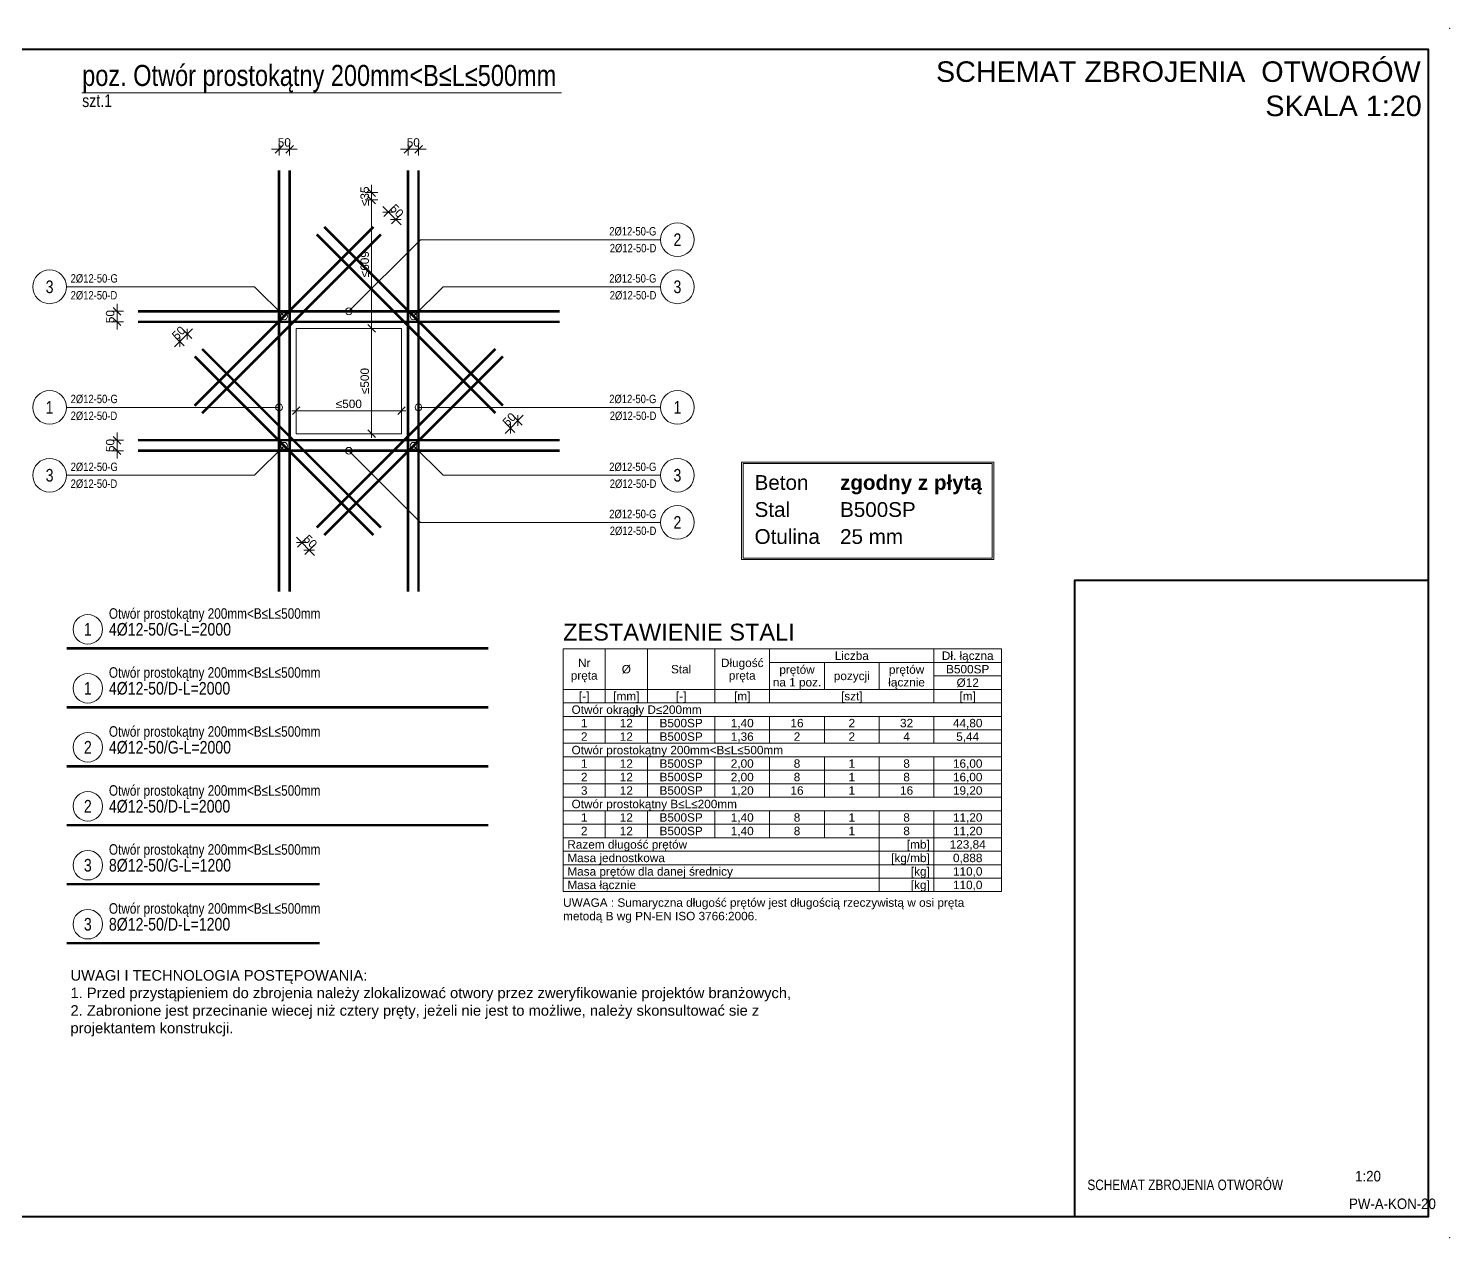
# Model space of a CAD drawing. Header units: millimetres. Extents: x 647 to 146539, y -131215 to 59.
# Drawn here: x 87994 to 94738, y -26162 to -20422 of the extents above; entities that cross this region are included whole.
import ezdxf
from ezdxf.enums import TextEntityAlignment as Align

# ---------------------------------------------------------------- set-up
doc = ezdxf.new("R2010")
doc.units = ezdxf.units.MM
doc.layers.get('Defpoints').update_dxf_attribs({"color": 2, "lineweight": 50})
for name, color, linetype, lineweight in [('e-cad_cienkie', 4, 'Continuous', 9), ('e-cad_opisy', 2, 'Continuous', 18), ('e-cad_prety_widok', 1, 'Continuous', 40), ('e-cad_wymiary', 4, 'Continuous', 9), ('G-Bloki', 221, 'Continuous', 5), ('G-Elementy konstrukcyjne', 1, 'Continuous', 40), ('G-Opisy', 2, 'Continuous', 18), ('G-Otwory', 6, 'Continuous', 15), ('G-Ramka', 5, 'Continuous', 40), ('G-Tabelka', 7, 'Continuous', 5), ('G-Wymiary', 4, 'Continuous', 9)]:
    doc.layers.add(name, color=color, linetype=linetype, lineweight=lineweight)
doc.layers.add('e-cad_rzutnie', color=61, linetype='Continuous', lineweight=5, plot=False)
doc.styles.add('1do50-GG', font='arial.ttf', dxfattribs={"height": 125})
doc.styles.add('Arial-GG', font='arial.ttf')
doc.styles.add('e-cad_1', font='arial.ttf')
doc.styles.get("Standard").update_dxf_attribs({"font": 'arial.ttf'})
doc.dimstyles.new('e-cad_1_20_[mm]', dxfattribs={"dimscale": 20, "dimtxt": 2, "dimasz": 1.8, "dimexe": 1.5, "dimexo": 0, "dimgap": 0.6, "dimtad": 1, "dimdec": 1, "dimrnd": 1, "dimtxsty": 'Arial-GG', "dimblk": 'OBLIQUE', "dimcen": 0, "dimdle": 1, "dimclrd": 4, "dimclre": 4, "dimclrt": 7, "dimadec": 1, "dimazin": 0, "dimtfac": 1, "dimtdec": 1, "dimtix": 1, "dimtmove": 0, "dimatfit": 2, "dimfxl": 1.5, "dimfxlon": 1, "dimlwd": -1, "dimlwe": -1, "dimarcsym": 0})
doc.dimstyles.new('e-cad_1_50_[mm]', dxfattribs={"dimscale": 50, "dimtxt": 2, "dimasz": 1.8, "dimexe": 1.5, "dimexo": 0, "dimgap": 0.6, "dimtad": 1, "dimdec": 1, "dimrnd": 1, "dimtxsty": 'Arial-GG', "dimblk": 'OBLIQUE', "dimcen": 0, "dimdle": 1, "dimclrd": 4, "dimclre": 4, "dimclrt": 7, "dimadec": 1, "dimazin": 0, "dimtfac": 1, "dimtdec": 1, "dimtix": 1, "dimtmove": 0, "dimatfit": 2, "dimfxl": 1.5, "dimfxlon": 1, "dimlwd": -1, "dimlwe": -1, "dimarcsym": 0})
doc.dimstyles.new('S-1 do 10-GG', dxfattribs={"dimscale": 10, "dimtxt": 2.2, "dimasz": 2, "dimexe": 1, "dimexo": 2, "dimgap": 0.6, "dimtad": 1, "dimdec": 0, "dimrnd": 1, "dimtxsty": 'Arial-GG', "dimcen": 0, "dimclrd": 256, "dimclre": 256, "dimclrt": 7, "dimadec": 0, "dimazin": 0, "dimtfac": 1, "dimtdec": 0, "dimtix": 1, "dimtmove": 0, "dimatfit": 2, "dimfxl": 1, "dimlwd": 5, "dimlwe": 5, "dimarcsym": 0})

# ---------------------------------------------------------------- blocks, each defined once
blk = doc.blocks.new('zw$42D9')
at = {"layer": 'G-Opisy'}
for points in [[(0, 463.1), (1196.1, 463.1), (1196.1, 0), (0, 0)], [(7.1, 456), (1189.1, 456), (1189.1, 7.1), (7.1, 7.1)]]:
    blk.add_lwpolyline(points, close=True, dxfattribs=at)
at = {"layer": 'G-Opisy', "color": 2, "char_height": 70, "attachment_point": 1}
for s, insert in [('{\\fArial|b1|i0|c1|p0;zgodny z płytą}', (467.1, 401.4)), ('{\\fArial|i0|b0;  Beton}', (7.1, 401.4)), ('{\\fArial|i0|b0;  Stal}', (7.1, 273)), ('{\\fArial|b0|i0|c0|p0;B500SP}', (467.1, 272.9)), ('{\\fArial|i0|b0;  Otulina}', (7.1, 144.7)), ('25 mm', (467.1, 144.7))]:
    blk.add_mtext(s, dxfattribs=dict(at, insert=insert))
blk = doc.blocks.new('e-cad_ZelbetPozycja')
at = {"layer": 'e-cad_opisy', "ltscale": 0.04, "style": 'e-cad_1', "width": 0.8}
for tag, p, height in [('OPIS_1', (0, 1), 5), ('OPIS_2', (0, -4), 3), ('OPIS_3', (0, -6.5), 1.5)]:
    blk.add_attdef(tag, p, '', height=height, dxfattribs=at)
at = {"layer": 'e-cad_opisy', "ltscale": 0.04, "style": 'e-cad_1', "width": 0.8, "flags": 1}
for tag, p in [('POZYCJA', (0, -15)), ('ILOSC', (0, -20)), ('DODATEK', (0, -25))]:
    blk.add_attdef(tag, p, '', height=3, dxfattribs=at)
blk = doc.blocks.new('_Oblique')
at = {"color": 0, "linetype": 'ByBlock', "lineweight": -2}
blk.add_line((-0.5, -0.5), (0.5, 0.5), dxfattribs=at)
blk = doc.blocks.new('*D681')
at = {"layer": 'Defpoints', "color": 0, "ltscale": 0.8, "transparency": 16777216}
for p in [(89183.1, -20996.3), (89183.1, -21096.3), (89233.1, -21096.3)]:
    blk.add_point(p, dxfattribs=at)
at = {"layer": 'e-cad_wymiary', "color": 4, "ltscale": 0.8, "transparency": 16777216}
for p, q in [((89183.1, -21026.3), (89183.1, -20966.3)), ((89233.1, -21026.3), (89233.1, -20966.3)), ((89183.1, -20996.3), (89147.1, -20996.3)), ((89233.1, -20996.3), (89183.1, -20996.3)), ((89233.1, -20996.3), (89269.1, -20996.3))]:
    blk.add_line(p, q, dxfattribs=at)
at = {"layer": 'e-cad_wymiary', "color": 4, "ltscale": 0.8, "transparency": 16777216, "xscale": 36, "yscale": 36, "zscale": 36}
blk.add_blockref('_Oblique', (89183.1, -20996.3), dxfattribs=at)
at = {"layer": 'e-cad_wymiary', "color": 4, "ltscale": 0.8, "transparency": 16777216, "xscale": 36, "yscale": 36, "zscale": 36, "rotation": 180}
blk.add_blockref('_Oblique', (89233.1, -20996.3), dxfattribs=at)
at = {"layer": 'e-cad_wymiary', "color": 7, "ltscale": 0.8, "transparency": 16777216, "insert": (89208.1, -20963.8), "char_height": 40, "attachment_point": 5, "style": 'Arial-GG'}
blk.add_mtext('50', dxfattribs=at)
blk = doc.blocks.new('e-cad_ZelbetOpisNiezliczalny_1L')
at = {"layer": 'e-cad_cienkie'}
blk.add_circle((-4, 0), 4, dxfattribs=at)
at = {"layer": 'e-cad_opisy', "ltscale": 0.04, "style": 'e-cad_1', "width": 0.8}
blk.add_attdef('NR', text='', height=3, dxfattribs=at).set_placement((-4, 0), align=Align.MIDDLE_CENTER)
for tag, p in [('OPIS', (1, 1)), ('UWAGI', (1, -3))]:
    blk.add_attdef(tag, p, '', height=2, dxfattribs=at)
blk = doc.blocks.new('*D682')
at = {"layer": 'Defpoints', "color": 0, "ltscale": 0.8, "transparency": 16777216}
for p in [(89845.1, -20996.3), (89795.1, -21096.3), (89845.1, -21096.3)]:
    blk.add_point(p, dxfattribs=at)
at = {"layer": 'e-cad_wymiary', "color": 4, "ltscale": 0.8, "transparency": 16777216}
for p, q in [((89795.1, -21026.3), (89795.1, -20966.3)), ((89845.1, -21026.3), (89845.1, -20966.3)), ((89795.1, -20996.3), (89759.1, -20996.3)), ((89795.1, -20996.3), (89845.1, -20996.3)), ((89845.1, -20996.3), (89881.1, -20996.3))]:
    blk.add_line(p, q, dxfattribs=at)
at = {"layer": 'e-cad_wymiary', "color": 4, "ltscale": 0.8, "transparency": 16777216, "xscale": 36, "yscale": 36, "zscale": 36}
blk.add_blockref('_Oblique', (89795.1, -20996.3), dxfattribs=at)
at = {"layer": 'e-cad_wymiary', "color": 4, "ltscale": 0.8, "transparency": 16777216, "xscale": 36, "yscale": 36, "zscale": 36, "rotation": 180}
blk.add_blockref('_Oblique', (89845.1, -20996.3), dxfattribs=at)
at = {"layer": 'e-cad_wymiary', "color": 7, "ltscale": 0.8, "transparency": 16777216, "insert": (89820.1, -20963.8), "char_height": 40, "attachment_point": 5, "style": 'Arial-GG'}
blk.add_mtext('50', dxfattribs=at)
blk = doc.blocks.new('e-cad_ZelbetOpisNiezliczalny_1P')
at = {"layer": 'e-cad_cienkie'}
blk.add_circle((4, 0), 4, dxfattribs=at)
at = {"layer": 'e-cad_opisy', "ltscale": 0.04, "style": 'e-cad_1', "width": 0.8}
for tag, p in [('OPIS', (-1, 1)), ('UWAGI', (-1, -3))]:
    blk.add_attdef(tag, text='', height=2, dxfattribs=at).set_placement(p, align=Align.RIGHT)
blk.add_attdef('NR', text='', height=3, dxfattribs=at).set_placement((4, 0), align=Align.MIDDLE_CENTER)
blk = doc.blocks.new('*D683')
at = {"layer": 'Defpoints', "color": 0, "ltscale": 0.8, "transparency": 16777216}
for p in [(88514.1, -22377.3), (88414.1, -22427.3), (88514.1, -22427.3)]:
    blk.add_point(p, dxfattribs=at)
at = {"layer": 'e-cad_wymiary', "color": 4, "ltscale": 0.8, "transparency": 16777216}
for p, q in [((88444.1, -22377.3), (88384.1, -22377.3)), ((88414.1, -22377.3), (88414.1, -22341.3)), ((88414.1, -22377.3), (88414.1, -22427.3)), ((88444.1, -22427.3), (88384.1, -22427.3)), ((88414.1, -22427.3), (88414.1, -22463.3))]:
    blk.add_line(p, q, dxfattribs=at)
at = {"layer": 'e-cad_wymiary', "color": 4, "ltscale": 0.8, "transparency": 16777216, "xscale": 36, "yscale": 36, "zscale": 36}
for p, rotation in [((88414.1, -22377.3), 270), ((88414.1, -22427.3), 90)]:
    blk.add_blockref('_Oblique', p, dxfattribs=dict(at, rotation=rotation))
at = {"layer": 'e-cad_wymiary', "color": 7, "ltscale": 0.8, "transparency": 16777216, "insert": (88381.6, -22402.3), "char_height": 40, "attachment_point": 5, "rotation": 90, "style": 'Arial-GG'}
blk.add_mtext('50', dxfattribs=at)
blk = doc.blocks.new('*D684')
at = {"layer": 'Defpoints', "color": 0, "ltscale": 0.8, "transparency": 16777216}
for p in [(88414.1, -21765.3), (88514.1, -21765.3), (88514.1, -21815.3)]:
    blk.add_point(p, dxfattribs=at)
at = {"layer": 'e-cad_wymiary', "color": 4, "ltscale": 0.8, "transparency": 16777216}
for p, q in [((88444.1, -21765.3), (88384.1, -21765.3)), ((88414.1, -21765.3), (88414.1, -21729.3)), ((88414.1, -21815.3), (88414.1, -21765.3)), ((88444.1, -21815.3), (88384.1, -21815.3)), ((88414.1, -21815.3), (88414.1, -21851.3))]:
    blk.add_line(p, q, dxfattribs=at)
at = {"layer": 'e-cad_wymiary', "color": 4, "ltscale": 0.8, "transparency": 16777216, "xscale": 36, "yscale": 36, "zscale": 36}
for p, rotation in [((88414.1, -21765.3), 270), ((88414.1, -21815.3), 90)]:
    blk.add_blockref('_Oblique', p, dxfattribs=dict(at, rotation=rotation))
at = {"layer": 'e-cad_wymiary', "color": 7, "ltscale": 0.8, "transparency": 16777216, "insert": (88381.6, -21790.3), "char_height": 40, "attachment_point": 5, "rotation": 90, "style": 'Arial-GG'}
blk.add_mtext('50', dxfattribs=at)
blk = doc.blocks.new('*D685')
at = {"layer": 'Defpoints', "color": 0, "ltscale": 0.8, "transparency": 16777216}
for p in [(88711.8, -21908.6), (88782.5, -21979.3), (88817.9, -21943.9)]:
    blk.add_point(p, dxfattribs=at)
at = {"layer": 'e-cad_wymiary', "color": 4, "ltscale": 0.8, "transparency": 16777216}
for p, q in [((88768.4, -21894.4), (88726, -21852)), ((88747.2, -21873.2), (88772.6, -21847.7)), ((88711.8, -21908.6), (88686.4, -21934)), ((88733, -21929.8), (88690.6, -21887.3)), ((88747.2, -21873.2), (88711.8, -21908.6))]:
    blk.add_line(p, q, dxfattribs=at)
at = {"layer": 'e-cad_wymiary', "color": 4, "ltscale": 0.8, "transparency": 16777216, "xscale": 36, "yscale": 36, "zscale": 36}
for p, rotation in [((88747.2, -21873.2), 224.9999999998113), ((88711.8, -21908.6), 44.99999999981133)]:
    blk.add_blockref('_Oblique', p, dxfattribs=dict(at, rotation=rotation))
at = {"layer": 'e-cad_wymiary', "color": 7, "ltscale": 0.8, "transparency": 16777216, "insert": (88706.6, -21867.9), "char_height": 40, "attachment_point": 5, "rotation": 45, "style": 'Arial-GG'}
blk.add_mtext('50', dxfattribs=at)
blk = doc.blocks.new('*D686')
at = {"layer": 'Defpoints', "color": 0, "ltscale": 0.8, "transparency": 16777216}
for p in [(89361.7, -22792.4), (89397.1, -22827.8), (89326.4, -22898.5)]:
    blk.add_point(p, dxfattribs=at)
at = {"layer": 'e-cad_wymiary', "color": 4, "ltscale": 0.8, "transparency": 16777216}
for p, q in [((89291, -22863.1), (89265.6, -22837.7)), ((89312.2, -22841.9), (89269.8, -22884.4)), ((89291, -22863.1), (89326.4, -22898.5)), ((89347.6, -22877.3), (89305.1, -22919.7)), ((89326.4, -22898.5), (89351.8, -22924))]:
    blk.add_line(p, q, dxfattribs=at)
at = {"layer": 'e-cad_wymiary', "color": 4, "ltscale": 0.8, "transparency": 16777216, "xscale": 36, "yscale": 36, "zscale": 36}
for p, rotation in [((89291, -22863.1), 315), ((89326.4, -22898.5), 135)]:
    blk.add_blockref('_Oblique', p, dxfattribs=dict(at, rotation=rotation))
at = {"layer": 'e-cad_wymiary', "color": 7, "ltscale": 0.8, "transparency": 16777216, "insert": (89331.6, -22857.9), "char_height": 40, "attachment_point": 5, "rotation": 315, "style": 'Arial-GG'}
blk.add_mtext('50', dxfattribs=at)
blk = doc.blocks.new('*D687')
at = {"layer": 'Defpoints', "color": 0, "ltscale": 0.8, "transparency": 16777216}
for p in [(90210.2, -22248.6), (90245.6, -22213.2), (90316.3, -22284)]:
    blk.add_point(p, dxfattribs=at)
at = {"layer": 'e-cad_wymiary', "color": 4, "ltscale": 0.8, "transparency": 16777216}
for p, q in [((90281, -22319.3), (90255.5, -22344.8)), ((90259.7, -22298.1), (90302.2, -22340.5)), ((90281, -22319.3), (90316.3, -22284)), ((90295.1, -22262.7), (90337.5, -22305.2)), ((90316.3, -22284), (90341.8, -22258.5))]:
    blk.add_line(p, q, dxfattribs=at)
at = {"layer": 'e-cad_wymiary', "color": 4, "ltscale": 0.8, "transparency": 16777216, "xscale": 36, "yscale": 36, "zscale": 36}
for p, rotation in [((90281, -22319.3), 44.99999999981134), ((90316.3, -22284), 224.9999999998113)]:
    blk.add_blockref('_Oblique', p, dxfattribs=dict(at, rotation=rotation))
at = {"layer": 'e-cad_wymiary', "color": 7, "ltscale": 0.8, "transparency": 16777216, "insert": (90275.7, -22278.7), "char_height": 40, "attachment_point": 5, "rotation": 45, "style": 'Arial-GG'}
blk.add_mtext('50', dxfattribs=at)
blk = doc.blocks.new('*D688')
at = {"layer": 'Defpoints', "color": 0, "ltscale": 0.8, "transparency": 16777216}
for p in [(89701.8, -21294), (89631, -21364.7), (89666.4, -21400.1)]:
    blk.add_point(p, dxfattribs=at)
at = {"layer": 'e-cad_wymiary', "color": 4, "ltscale": 0.8, "transparency": 16777216}
for p, q in [((89701.8, -21294), (89676.3, -21268.5)), ((89680.5, -21315.2), (89723, -21272.8)), ((89737.1, -21329.4), (89701.8, -21294)), ((89715.9, -21350.6), (89758.3, -21308.1)), ((89737.1, -21329.4), (89762.6, -21354.8))]:
    blk.add_line(p, q, dxfattribs=at)
at = {"layer": 'e-cad_wymiary', "color": 4, "ltscale": 0.8, "transparency": 16777216, "xscale": 36, "yscale": 36, "zscale": 36}
for p, rotation in [((89701.8, -21294), 315), ((89737.1, -21329.4), 135)]:
    blk.add_blockref('_Oblique', p, dxfattribs=dict(at, rotation=rotation))
at = {"layer": 'e-cad_wymiary', "color": 7, "ltscale": 0.8, "transparency": 16777216, "insert": (89742.4, -21288.8), "char_height": 40, "attachment_point": 5, "rotation": 315, "style": 'Arial-GG'}
blk.add_mtext('50', dxfattribs=at)
blk = doc.blocks.new('e-cad_ZelbetOpis_7')
blk.add_circle((5, 4.5), 3.5)
at = {"layer": 'e-cad_opisy', "style": 'e-cad_1', "width": 0.8}
blk.add_attdef('NR', text='', height=3, dxfattribs=at).set_placement((5, 3), align=Align.CENTER)
for tag, p in [('OPIS_1', (10, 3)), ('UWAGI', (10, -6))]:
    blk.add_attdef(tag, p, '', height=3, dxfattribs=at)
at = {"layer": 'e-cad_opisy', "style": 'e-cad_1', "width": 0.8, "flags": 1}
for tag, p in [('SREDNICA', (0, -15)), ('DLUGOSC', (0, -20)), ('SZT', (0, -25)), ('GATUNEK_STALI', (0, -30)), ('KLASA_STALI', (0, -35)), ('OPIS_2', (0, -40)), ('KOD', (0, -50)), ('HAK_1', (0, -55)), ('HAK_2', (0, -60)), ('A', (0, -65)), ('B', (0, -70)), ('C', (0, -75)), ('D', (0, -80)), ('E', (0, -85)), ('F', (0, -90)), ('R', (0, -95)), ('HAK_1_DLUGOSC', (0, -100)), ('HAK_2_DLUGOSC', (0, -105)), ('KIERUNEK', (0, -110))]:
    blk.add_attdef(tag, p, '', height=3, dxfattribs=at)
at = {"layer": 'e-cad_rzutnie', "style": 'e-cad_1', "width": 0.8}
blk.add_attdef('POZYCJA', (10, 7), '', height=2.5, dxfattribs=at)
blk = doc.blocks.new('*D689')
at = {"layer": 'Defpoints', "color": 0, "ltscale": 0.8, "transparency": 16777216}
for p in [(89264.1, -21961.5), (89764.1, -21961.5), (89764.1, -22237.3)]:
    blk.add_point(p, dxfattribs=at)
at = {"layer": 'G-Wymiary', "color": 4, "ltscale": 0.8, "transparency": 16777216}
for p, q in [((89244.1, -22237.3), (89784.1, -22237.3)), ((89264.1, -22207.3), (89264.1, -22267.3)), ((89764.1, -22207.3), (89764.1, -22267.3))]:
    blk.add_line(p, q, dxfattribs=at)
at = {"layer": 'G-Wymiary', "color": 4, "ltscale": 0.8, "transparency": 16777216, "xscale": 36, "yscale": 36, "zscale": 36, "rotation": 180}
blk.add_blockref('_Oblique', (89264.1, -22237.3), dxfattribs=at)
at = {"layer": 'G-Wymiary', "color": 4, "ltscale": 0.8, "transparency": 16777216, "xscale": 36, "yscale": 36, "zscale": 36}
blk.add_blockref('_Oblique', (89764.1, -22237.3), dxfattribs=at)
at = {"layer": 'G-Wymiary', "color": 7, "ltscale": 0.8, "transparency": 16777216, "insert": (89514.1, -22204.9), "char_height": 40, "attachment_point": 5, "style": 'Arial-GG'}
blk.add_mtext('≤500', dxfattribs=at)
blk = doc.blocks.new('*D690')
at = {"layer": 'Defpoints', "color": 0, "ltscale": 0.8, "transparency": 16777216}
for p in [(89546.6, -21846.3), (89622.2, -21846.3), (89546.6, -22346.3)]:
    blk.add_point(p, dxfattribs=at)
at = {"layer": 'G-Wymiary', "color": 4, "ltscale": 0.8, "transparency": 16777216}
for p, q in [((89592.2, -21846.3), (89652.2, -21846.3)), ((89622.2, -22366.3), (89622.2, -21826.3)), ((89592.2, -22346.3), (89652.2, -22346.3))]:
    blk.add_line(p, q, dxfattribs=at)
at = {"layer": 'G-Wymiary', "color": 4, "ltscale": 0.8, "transparency": 16777216, "xscale": 36, "yscale": 36, "zscale": 36}
for p, rotation in [((89622.2, -21846.3), 90), ((89622.2, -22346.3), 270)]:
    blk.add_blockref('_Oblique', p, dxfattribs=dict(at, rotation=rotation))
at = {"layer": 'G-Wymiary', "color": 7, "ltscale": 0.8, "transparency": 16777216, "insert": (89589.8, -22096.3), "char_height": 40, "attachment_point": 5, "rotation": 90, "style": 'Arial-GG'}
blk.add_mtext('≤500', dxfattribs=at)
blk = doc.blocks.new('*D692')
at = {"layer": 'Defpoints', "color": 0, "ltscale": 0.8, "transparency": 16777216}
for p in [(85935, -21236.8), (89622.2, -21236.8), (89546.6, -21846.3)]:
    blk.add_point(p, dxfattribs=at)
at = {"layer": 'G-Wymiary', "color": 4, "ltscale": 0.8, "transparency": 16777216}
for p, q in [((89592.2, -21236.8), (89652.2, -21236.8)), ((89622.2, -21866.3), (89622.2, -21216.8)), ((89592.2, -21846.3), (89652.2, -21846.3))]:
    blk.add_line(p, q, dxfattribs=at)
at = {"layer": 'G-Wymiary', "color": 4, "ltscale": 0.8, "transparency": 16777216, "xscale": 36, "yscale": 36, "zscale": 36}
for p, rotation in [((89622.2, -21236.8), 90), ((89622.2, -21846.3), 270)]:
    blk.add_blockref('_Oblique', p, dxfattribs=dict(at, rotation=rotation))
at = {"layer": 'G-Wymiary', "color": 7, "ltscale": 0.8, "transparency": 16777216, "insert": (89589.8, -21541.5), "char_height": 40, "attachment_point": 5, "rotation": 90, "style": 'Arial-GG'}
blk.add_mtext('≤609', dxfattribs=at)
blk = doc.blocks.new('*D693')
at = {"layer": 'Defpoints', "color": 0, "ltscale": 0.8, "transparency": 16777216}
for p in [(85935, -21236.8), (85970.3, -21201.5), (89622.2, -21201.5)]:
    blk.add_point(p, dxfattribs=at)
at = {"layer": 'G-Wymiary', "color": 4, "ltscale": 0.8, "transparency": 16777216}
for p, q in [((89622.2, -21201.5), (89622.2, -21165.5)), ((89592.2, -21201.5), (89652.2, -21201.5)), ((89592.2, -21236.8), (89652.2, -21236.8)), ((89622.2, -21236.8), (89622.2, -21201.5)), ((89622.2, -21236.8), (89622.2, -21272.8))]:
    blk.add_line(p, q, dxfattribs=at)
at = {"layer": 'G-Wymiary', "color": 4, "ltscale": 0.8, "transparency": 16777216, "xscale": 36, "yscale": 36, "zscale": 36}
for p, rotation in [((89622.2, -21201.5), 270), ((89622.2, -21236.8), 90)]:
    blk.add_blockref('_Oblique', p, dxfattribs=dict(at, rotation=rotation))
at = {"layer": 'G-Wymiary', "color": 7, "ltscale": 0.8, "transparency": 16777216, "insert": (89589.8, -21219.1), "char_height": 40, "attachment_point": 5, "rotation": 90, "style": 'Arial-GG'}
blk.add_mtext('≤35', dxfattribs=at)
blk = doc.blocks.new('*D660')
at = {"layer": 'Defpoints', "color": 0, "ltscale": 2, "transparency": 16777216}
for p in [(-10, 167.36), (628.19, 0), (628.19, -52)]:
    blk.add_point(p, dxfattribs=at)
at = {"layer": 'Defpoints', "color": 7, "ltscale": 2, "transparency": 16777216, "insert": (158.4, -26.14), "char_height": 33, "attachment_point": 5, "style": 'Arial-GG'}
blk.add_mtext('297 x 638', dxfattribs=at)
blk = doc.blocks.new('*U659')
at = {"ltscale": 0.8}
blk.add_point((405, 5), dxfattribs=at)
at = {"ltscale": 2}
blk.add_point((405, 5), dxfattribs=at)
at = {"layer": 'G-Ramka', "color": 5}
blk.add_lwpolyline([(25, 282), (25, 5), (623.19, 5), (623.19, 282)], close=True, dxfattribs=at)
at = {"layer": 'G-Tabelka'}
for p in [(628.19, 287), (628.19, 0)]:
    blk.add_point(p, dxfattribs=at)
at = {"layer": 'Defpoints', "ltscale": 2}
dim = blk.add_linear_dim(base=(628.19, -52), p1=(-10, 167.36), p2=(628.19, 0), dimstyle='S-1 do 10-GG', override={"dimscale": 15, "dimpost": '297 x <>', "dimse1": 1, "dimse2": 1, "dimsd1": 1, "dimsd2": 1}, dxfattribs=at)
dim.commit()
dim.dimension.update_dxf_attribs({"geometry": '*D660', "text_midpoint": (158.4, -52), "dimtype": 128})

msp = doc.modelspace()

# ---------------------------------------------------------------- linework, layer by layer
at = {"layer": 'e-cad_cienkie', "ltscale": 0.8}
for points in [[(89514.06, -21765.25), (89854.06, -21425.25)], [(89854.06, -21425.25), (90682.9, -21425.25), (90993.61, -21425.25)], [(89066.79, -21648.98), (88417.69, -21648.98), (88174.06, -21648.98)], [(89206.79, -21788.98), (89066.79, -21648.98)], [(89821.34, -21788.98), (89961.34, -21648.98)], [(89961.34, -21648.98), (90682.9, -21648.98), (90993.61, -21648.98)], [(89183.06, -22221.25), (88417.69, -22221.25), (88174.06, -22221.25)], [(89183.06, -22221.25), (89183.06, -22221.25)], [(89845.06, -22221.25), (89845.06, -22221.25)], [(89845.06, -22221.25), (90682.9, -22221.25), (90993.61, -22221.25)], [(89206.79, -22403.53), (89066.79, -22543.53)], [(89514.06, -22427.25), (89854.06, -22767.25)], [(89821.34, -22403.53), (89961.34, -22543.53)], [(89066.79, -22543.53), (88417.69, -22543.53), (88174.06, -22543.53)], [(89961.34, -22543.53), (90682.9, -22543.53), (90993.61, -22543.53)], [(89854.06, -22767.25), (90682.9, -22767.25), (90993.61, -22767.25)]]:
    msp.add_lwpolyline(points, dxfattribs=at)
for points in [[(90531.23, -23560.09), (90731.23, -23560.09), (90731.23, -23368.09), (90531.23, -23368.09)], [(90731.23, -23560.09), (90931.23, -23560.09), (90931.23, -23368.09), (90731.23, -23368.09)], [(90931.23, -23560.09), (91251.23, -23560.09), (91251.23, -23368.09), (90931.23, -23368.09)], [(91251.23, -23560.09), (91511.23, -23560.09), (91511.23, -23368.09), (91251.23, -23368.09)], [(91511.23, -23432.09), (92291.23, -23432.09), (92291.23, -23368.09), (91511.23, -23368.09)], [(92291.23, -23432.09), (92611.23, -23432.09), (92611.23, -23368.09), (92291.23, -23368.09)], [(91511.23, -23560.09), (91771.23, -23560.09), (91771.23, -23432.09), (91511.23, -23432.09)], [(91771.23, -23560.09), (92031.23, -23560.09), (92031.23, -23432.09), (91771.23, -23432.09)], [(92031.23, -23560.09), (92291.23, -23560.09), (92291.23, -23432.09), (92031.23, -23432.09)], [(92291.23, -23496.09), (92611.23, -23496.09), (92611.23, -23432.09), (92291.23, -23432.09)], [(92291.23, -23560.09), (92611.23, -23560.09), (92611.23, -23496.09), (92291.23, -23496.09)], [(90531.23, -23624.09), (90731.23, -23624.09), (90731.23, -23560.09), (90531.23, -23560.09)], [(90731.23, -23624.09), (90931.23, -23624.09), (90931.23, -23560.09), (90731.23, -23560.09)], [(90931.23, -23624.09), (91251.23, -23624.09), (91251.23, -23560.09), (90931.23, -23560.09)], [(91251.23, -23624.09), (91511.23, -23624.09), (91511.23, -23560.09), (91251.23, -23560.09)], [(91511.23, -23624.09), (92291.23, -23624.09), (92291.23, -23560.09), (91511.23, -23560.09)], [(92291.23, -23624.09), (92611.23, -23624.09), (92611.23, -23560.09), (92291.23, -23560.09)], [(90531.23, -23688.09), (92611.23, -23688.09), (92611.23, -23624.09), (90531.23, -23624.09)], [(90531.23, -23752.09), (90731.23, -23752.09), (90731.23, -23688.09), (90531.23, -23688.09)], [(90731.23, -23752.09), (90931.23, -23752.09), (90931.23, -23688.09), (90731.23, -23688.09)], [(90931.23, -23752.09), (91251.23, -23752.09), (91251.23, -23688.09), (90931.23, -23688.09)], [(91251.23, -23752.09), (91511.23, -23752.09), (91511.23, -23688.09), (91251.23, -23688.09)], [(91511.23, -23752.09), (91771.23, -23752.09), (91771.23, -23688.09), (91511.23, -23688.09)], [(91771.23, -23752.09), (92031.23, -23752.09), (92031.23, -23688.09), (91771.23, -23688.09)], [(92031.23, -23752.09), (92291.23, -23752.09), (92291.23, -23688.09), (92031.23, -23688.09)], [(92291.23, -23752.09), (92611.23, -23752.09), (92611.23, -23688.09), (92291.23, -23688.09)], [(90531.23, -23816.09), (90731.23, -23816.09), (90731.23, -23752.09), (90531.23, -23752.09)], [(90731.23, -23816.09), (90931.23, -23816.09), (90931.23, -23752.09), (90731.23, -23752.09)], [(90931.23, -23816.09), (91251.23, -23816.09), (91251.23, -23752.09), (90931.23, -23752.09)], [(91251.23, -23816.09), (91511.23, -23816.09), (91511.23, -23752.09), (91251.23, -23752.09)], [(91511.23, -23816.09), (91771.23, -23816.09), (91771.23, -23752.09), (91511.23, -23752.09)], [(91771.23, -23816.09), (92031.23, -23816.09), (92031.23, -23752.09), (91771.23, -23752.09)], [(92031.23, -23816.09), (92291.23, -23816.09), (92291.23, -23752.09), (92031.23, -23752.09)], [(92291.23, -23816.09), (92611.23, -23816.09), (92611.23, -23752.09), (92291.23, -23752.09)], [(90531.23, -23880.09), (92611.23, -23880.09), (92611.23, -23816.09), (90531.23, -23816.09)], [(90531.23, -23944.09), (90731.23, -23944.09), (90731.23, -23880.09), (90531.23, -23880.09)], [(90731.23, -23944.09), (90931.23, -23944.09), (90931.23, -23880.09), (90731.23, -23880.09)], [(90931.23, -23944.09), (91251.23, -23944.09), (91251.23, -23880.09), (90931.23, -23880.09)], [(91251.23, -23944.09), (91511.23, -23944.09), (91511.23, -23880.09), (91251.23, -23880.09)], [(91511.23, -23944.09), (91771.23, -23944.09), (91771.23, -23880.09), (91511.23, -23880.09)], [(91771.23, -23944.09), (92031.23, -23944.09), (92031.23, -23880.09), (91771.23, -23880.09)], [(92031.23, -23944.09), (92291.23, -23944.09), (92291.23, -23880.09), (92031.23, -23880.09)], [(92291.23, -23944.09), (92611.23, -23944.09), (92611.23, -23880.09), (92291.23, -23880.09)], [(90531.23, -24008.09), (90731.23, -24008.09), (90731.23, -23944.09), (90531.23, -23944.09)], [(90531.23, -24072.09), (90731.23, -24072.09), (90731.23, -24008.09), (90531.23, -24008.09)], [(90731.23, -24008.09), (90931.23, -24008.09), (90931.23, -23944.09), (90731.23, -23944.09)], [(90731.23, -24072.09), (90931.23, -24072.09), (90931.23, -24008.09), (90731.23, -24008.09)], [(90931.23, -24008.09), (91251.23, -24008.09), (91251.23, -23944.09), (90931.23, -23944.09)], [(90931.23, -24072.09), (91251.23, -24072.09), (91251.23, -24008.09), (90931.23, -24008.09)], [(91251.23, -24008.09), (91511.23, -24008.09), (91511.23, -23944.09), (91251.23, -23944.09)], [(91251.23, -24072.09), (91511.23, -24072.09), (91511.23, -24008.09), (91251.23, -24008.09)], [(91511.23, -24008.09), (91771.23, -24008.09), (91771.23, -23944.09), (91511.23, -23944.09)], [(91511.23, -24072.09), (91771.23, -24072.09), (91771.23, -24008.09), (91511.23, -24008.09)], [(91771.23, -24008.09), (92031.23, -24008.09), (92031.23, -23944.09), (91771.23, -23944.09)], [(91771.23, -24072.09), (92031.23, -24072.09), (92031.23, -24008.09), (91771.23, -24008.09)], [(92031.23, -24008.09), (92291.23, -24008.09), (92291.23, -23944.09), (92031.23, -23944.09)], [(92031.23, -24072.09), (92291.23, -24072.09), (92291.23, -24008.09), (92031.23, -24008.09)], [(92291.23, -24008.09), (92611.23, -24008.09), (92611.23, -23944.09), (92291.23, -23944.09)], [(92291.23, -24072.09), (92611.23, -24072.09), (92611.23, -24008.09), (92291.23, -24008.09)], [(90531.23, -24136.09), (92611.23, -24136.09), (92611.23, -24072.09), (90531.23, -24072.09)], [(90531.23, -24200.09), (90731.23, -24200.09), (90731.23, -24136.09), (90531.23, -24136.09)], [(90731.23, -24200.09), (90931.23, -24200.09), (90931.23, -24136.09), (90731.23, -24136.09)], [(90931.23, -24200.09), (91251.23, -24200.09), (91251.23, -24136.09), (90931.23, -24136.09)], [(91251.23, -24200.09), (91511.23, -24200.09), (91511.23, -24136.09), (91251.23, -24136.09)], [(91511.23, -24200.09), (91771.23, -24200.09), (91771.23, -24136.09), (91511.23, -24136.09)], [(91771.23, -24200.09), (92031.23, -24200.09), (92031.23, -24136.09), (91771.23, -24136.09)], [(92031.23, -24200.09), (92291.23, -24200.09), (92291.23, -24136.09), (92031.23, -24136.09)], [(92291.23, -24200.09), (92611.23, -24200.09), (92611.23, -24136.09), (92291.23, -24136.09)], [(90531.23, -24264.09), (90731.23, -24264.09), (90731.23, -24200.09), (90531.23, -24200.09)], [(90731.23, -24264.09), (90931.23, -24264.09), (90931.23, -24200.09), (90731.23, -24200.09)], [(90931.23, -24264.09), (91251.23, -24264.09), (91251.23, -24200.09), (90931.23, -24200.09)], [(91251.23, -24264.09), (91511.23, -24264.09), (91511.23, -24200.09), (91251.23, -24200.09)], [(91511.23, -24264.09), (91771.23, -24264.09), (91771.23, -24200.09), (91511.23, -24200.09)], [(91771.23, -24264.09), (92031.23, -24264.09), (92031.23, -24200.09), (91771.23, -24200.09)], [(92031.23, -24264.09), (92291.23, -24264.09), (92291.23, -24200.09), (92031.23, -24200.09)], [(92291.23, -24264.09), (92611.23, -24264.09), (92611.23, -24200.09), (92291.23, -24200.09)], [(90531.23, -24328.09), (92031.23, -24328.09), (92031.23, -24264.09), (90531.23, -24264.09)], [(92031.23, -24328.09), (92291.23, -24328.09), (92291.23, -24264.09), (92031.23, -24264.09)], [(92291.23, -24328.09), (92611.23, -24328.09), (92611.23, -24264.09), (92291.23, -24264.09)], [(90531.23, -24392.09), (92031.23, -24392.09), (92031.23, -24328.09), (90531.23, -24328.09)], [(92031.23, -24392.09), (92291.23, -24392.09), (92291.23, -24328.09), (92031.23, -24328.09)], [(92291.23, -24392.09), (92611.23, -24392.09), (92611.23, -24328.09), (92291.23, -24328.09)], [(90531.23, -24456.09), (92031.23, -24456.09), (92031.23, -24392.09), (90531.23, -24392.09)], [(92031.23, -24456.09), (92291.23, -24456.09), (92291.23, -24392.09), (92031.23, -24392.09)], [(92291.23, -24456.09), (92611.23, -24456.09), (92611.23, -24392.09), (92291.23, -24392.09)], [(90531.23, -24520.09), (92031.23, -24520.09), (92031.23, -24456.09), (90531.23, -24456.09)], [(92031.23, -24520.09), (92291.23, -24520.09), (92291.23, -24456.09), (92031.23, -24456.09)], [(92291.23, -24520.09), (92611.23, -24520.09), (92611.23, -24456.09), (92291.23, -24456.09)]]:
    msp.add_lwpolyline(points, close=True, dxfattribs=at)
for centre in [(89206.79, -21788.98), (89514.06, -21765.25), (89821.34, -21788.98), (89183.06, -22221.25), (89845.06, -22221.25), (89206.79, -22403.53), (89821.34, -22403.53), (89514.06, -22427.25)]:
    msp.add_circle(centre, 16, dxfattribs=at)
at = {"layer": 'e-cad_prety_widok', "ltscale": 0.8}
for points in [[(89183.06, -23096.25, 12, 12, 0), (89183.06, -21096.25, 0, 0, 0)], [(89233.06, -23096.25, 12, 12, 0), (89233.06, -21096.25, 0, 0, 0)], [(89795.06, -23096.25, 12, 12, 0), (89795.06, -21096.25, 0, 0, 0)], [(89845.06, -23096.25, 12, 12, 0), (89845.06, -21096.25, 0, 0, 0)], [(88782.52, -22213.24, 12, 12, 0), (89631.05, -21364.71, 0, 0, 0)], [(89397.07, -21364.71, 12, 12, 0), (90245.6, -22213.24, 0, 0, 0)], [(88817.88, -22248.6, 12, 12, 0), (89666.41, -21400.07, 0, 0, 0)], [(89361.72, -21400.07, 12, 12, 0), (90210.25, -22248.6, 0, 0, 0)], [(90514.06, -21765.25, 12, 12, 0), (88514.06, -21765.25, 0, 0, 0)], [(90514.06, -21815.25, 12, 12, 0), (88514.06, -21815.25, 0, 0, 0)], [(89631.05, -22827.79, 12, 12, 0), (88782.52, -21979.26, 0, 0, 0)], [(89666.41, -22792.44, 12, 12, 0), (88817.88, -21943.91, 0, 0, 0)], [(90210.25, -21943.91, 12, 12, 0), (89361.72, -22792.44, 0, 0, 0)], [(90245.6, -21979.26, 12, 12, 0), (89397.07, -22827.79, 0, 0, 0)], [(90514.06, -22377.25, 12, 12, 0), (88514.06, -22377.25, 0, 0, 0)], [(90514.06, -22427.25, 12, 12, 0), (88514.06, -22427.25, 0, 0, 0)], [(88175.51, -23364.85, 12, 12, 0), (90175.51, -23364.85, 0, 0, 0)], [(88175.51, -23644.85, 12, 12, 0), (90175.51, -23644.85, 0, 0, 0)], [(88175.51, -23924.85, 12, 12, 0), (90175.51, -23924.85, 0, 0, 0)], [(88175.51, -24204.85, 12, 12, 0), (90175.51, -24204.85, 0, 0, 0)], [(88175.51, -24484.85, 12, 12, 0), (89375.51, -24484.85, 0, 0, 0)], [(88175.51, -24764.85, 12, 12, 0), (89375.51, -24764.85, 0, 0, 0)]]:
    msp.add_lwpolyline(points, format="xyseb", dxfattribs=at)
at = {"layer": 'G-Otwory', "ltscale": 2}
msp.add_lwpolyline([(89264.06, -21846.25), (89764.06, -21846.25), (89764.06, -22346.25), (89264.06, -22346.25)], close=True, dxfattribs=at)
at = {"layer": 'G-Ramka'}
msp.add_lwpolyline([(92958.14, -26062.34), (94638.14, -26062.34), (94638.14, -23042.34), (92958.14, -23042.34)], close=True, dxfattribs=at)

# ---------------------------------------------------------------- block references
at = {"layer": 'G-Bloki', "ltscale": 0.8, "xscale": 20, "yscale": 20, "zscale": 20}
msp.add_blockref('*U659', (82174.35, -26162.34), dxfattribs=at)
at = {"layer": 'G-Bloki', "ltscale": 2, "xscale": 20, "yscale": 20, "zscale": 20}
msp.add_blockref('e-cad_ZelbetPozycja', (88248.71, -20715.47), dxfattribs=at).add_auto_attribs({'OPIS_1': 'poz. Otwór prostokątny 200mm<B≤L≤500mm', 'OPIS_2': 'szt.1'})
at = {"layer": 'G-Bloki', "ltscale": 0.8, "xscale": 20, "yscale": 20, "zscale": 20}
for name, p, values in [('e-cad_ZelbetOpisNiezliczalny_1P', (90993.61, -21425.25), {'OPIS': '2%%c12-50-G', 'UWAGI': '2%%c12-50-D', 'NR': '2'}), ('e-cad_ZelbetOpisNiezliczalny_1L', (88174.06, -21648.98), {'OPIS': '2%%c12-50-G', 'UWAGI': '2%%c12-50-D', 'NR': '3'}), ('e-cad_ZelbetOpisNiezliczalny_1P', (90993.61, -21648.98), {'OPIS': '2%%c12-50-G', 'UWAGI': '2%%c12-50-D', 'NR': '3'}), ('e-cad_ZelbetOpisNiezliczalny_1L', (88174.06, -22221.25), {'OPIS': '2%%c12-50-G', 'UWAGI': '2%%c12-50-D', 'NR': '1'}), ('e-cad_ZelbetOpisNiezliczalny_1P', (90993.61, -22221.25), {'OPIS': '2%%c12-50-G', 'UWAGI': '2%%c12-50-D', 'NR': '1'}), ('e-cad_ZelbetOpisNiezliczalny_1L', (88174.06, -22543.53), {'OPIS': '2%%c12-50-G', 'UWAGI': '2%%c12-50-D', 'NR': '3'}), ('e-cad_ZelbetOpisNiezliczalny_1P', (90993.61, -22543.53), {'OPIS': '2%%c12-50-G', 'UWAGI': '2%%c12-50-D', 'NR': '3'}), ('e-cad_ZelbetOpisNiezliczalny_1P', (90993.61, -22767.25), {'OPIS': '2%%c12-50-G', 'UWAGI': '2%%c12-50-D', 'NR': '2'}), ('e-cad_ZelbetOpis_7', (88175.51, -23364.85), {'OPIS_1': '4%%c12-50/G-L=2000', 'NR': '1', 'POZYCJA': 'Otwór prostokątny 200mm<B≤L≤500mm'}), ('e-cad_ZelbetOpis_7', (88175.51, -23644.85), {'OPIS_1': '4%%c12-50/D-L=2000', 'NR': '1', 'POZYCJA': 'Otwór prostokątny 200mm<B≤L≤500mm'}), ('e-cad_ZelbetOpis_7', (88175.51, -23924.85), {'OPIS_1': '4%%c12-50/G-L=2000', 'NR': '2', 'POZYCJA': 'Otwór prostokątny 200mm<B≤L≤500mm'}), ('e-cad_ZelbetOpis_7', (88175.51, -24204.85), {'OPIS_1': '4%%c12-50/D-L=2000', 'NR': '2', 'POZYCJA': 'Otwór prostokątny 200mm<B≤L≤500mm'}), ('e-cad_ZelbetOpis_7', (88175.51, -24484.85), {'OPIS_1': '8%%c12-50/G-L=1200', 'NR': '3', 'POZYCJA': 'Otwór prostokątny 200mm<B≤L≤500mm'}), ('e-cad_ZelbetOpis_7', (88175.51, -24764.85), {'OPIS_1': '8%%c12-50/D-L=1200', 'NR': '3', 'POZYCJA': 'Otwór prostokątny 200mm<B≤L≤500mm'})]:
    msp.add_blockref(name, p, dxfattribs=at).add_auto_attribs(values)
at = {"layer": 'G-Bloki', "ltscale": 0.8}
msp.add_blockref('zw$42D9', (91378.39, -22944.15), dxfattribs=at)

# ---------------------------------------------------------------- texts
at = {"layer": 'e-cad_opisy', "ltscale": 0.8, "style": 'e-cad_1'}
for s, height, p in [('ZESTAWIENIE STALI', 80, (90531.23, -23328.09)), ('Otwór okrągły D≤200mm', 40, (90571.23, -23676.09)), ('Otwór prostokątny 200mm<B≤L≤500mm', 40, (90571.23, -23868.09)), ('Otwór prostokątny B≤L≤200mm', 40, (90571.23, -24124.09)), ('Razem długość prętów', 40, (90551.23, -24316.09)), ('Masa jednostkowa', 40, (90551.23, -24380.09)), ('Masa prętów dla danej średnicy', 40, (90551.23, -24444.09)), ('Masa łącznie', 40, (90551.23, -24508.09)), ('UWAGA : Sumaryczna długość prętów jest długością rzeczywistą w osi pręta', 40, (90531.23, -24592.09)), ('metodą B wg PN-EN ISO 3766:2006.', 40, (90531.23, -24656.09))]:
    msp.add_text(s, height=height, dxfattribs=at).set_placement(p)
for s, p in [('Liczba', (91901.23, -23420.09)), ('Dł. łączna', (92451.23, -23420.09)), ('Nr', (90631.23, -23454.09)), ('%%c', (90831.23, -23484.09)), ('Stal', (91091.23, -23484.09)), ('Długość', (91381.23, -23454.09)), ('prętów', (91641.23, -23486.09)), ('prętów', (92161.23, -23486.09)), ('B500SP', (92451.23, -23484.09)), ('pręta', (90631.23, -23514.09)), ('pręta', (91381.23, -23514.09)), ('na 1 poz.', (91641.23, -23546.09)), ('pozycji', (91901.23, -23516.09)), ('łącznie', (92161.23, -23546.09)), ('%%c12', (92451.23, -23548.09)), ('[-]', (90631.23, -23612.09)), ('[mm]', (90831.23, -23612.09)), ('[-]', (91091.23, -23612.09)), ('[m]', (91381.23, -23612.09)), ('[szt]', (91901.23, -23612.09)), ('[m]', (92451.23, -23612.09)), ('1', (90631.23, -23740.09)), ('12', (90831.23, -23740.09)), ('B500SP', (91091.23, -23740.09)), ('1,40', (91381.23, -23740.09)), ('16', (91641.23, -23740.09)), ('2', (91901.23, -23740.09)), ('32', (92161.23, -23740.09)), ('44,80', (92451.23, -23740.09)), ('2', (90631.23, -23804.09)), ('12', (90831.23, -23804.09)), ('B500SP', (91091.23, -23804.09)), ('1,36', (91381.23, -23804.09)), ('2', (91641.23, -23804.09)), ('2', (91901.23, -23804.09)), ('4', (92161.23, -23804.09)), ('5,44', (92451.23, -23804.09)), ('1', (90631.23, -23932.09)), ('12', (90831.23, -23932.09)), ('B500SP', (91091.23, -23932.09)), ('2,00', (91381.23, -23932.09)), ('8', (91641.23, -23932.09)), ('1', (91901.23, -23932.09)), ('8', (92161.23, -23932.09)), ('16,00', (92451.23, -23932.09)), ('2', (90631.23, -23996.09)), ('12', (90831.23, -23996.09)), ('B500SP', (91091.23, -23996.09)), ('2,00', (91381.23, -23996.09)), ('8', (91641.23, -23996.09)), ('1', (91901.23, -23996.09)), ('8', (92161.23, -23996.09)), ('16,00', (92451.23, -23996.09)), ('3', (90631.23, -24060.09)), ('12', (90831.23, -24060.09)), ('B500SP', (91091.23, -24060.09)), ('1,20', (91381.23, -24060.09)), ('16', (91641.23, -24060.09)), ('1', (91901.23, -24060.09)), ('16', (92161.23, -24060.09)), ('19,20', (92451.23, -24060.09)), ('2', (90631.23, -24252.09)), ('1', (90631.23, -24188.09)), ('12', (90831.23, -24188.09)), ('12', (90831.23, -24252.09)), ('B500SP', (91091.23, -24188.09)), ('B500SP', (91091.23, -24252.09)), ('1,40', (91381.23, -24188.09)), ('1,40', (91381.23, -24252.09)), ('8', (91641.23, -24188.09)), ('8', (91641.23, -24252.09)), ('1', (91901.23, -24188.09)), ('1', (91901.23, -24252.09)), ('8', (92161.23, -24188.09)), ('8', (92161.23, -24252.09)), ('11,20', (92451.23, -24188.09)), ('11,20', (92451.23, -24252.09)), ('123,84', (92451.23, -24316.09)), ('0,888', (92451.23, -24380.09)), ('110,0', (92451.23, -24444.09)), ('110,0', (92451.23, -24508.09))]:
    msp.add_text(s, height=40, dxfattribs=at).set_placement(p, align=Align.CENTER)
for s, p in [('[mb]', (92271.23, -24316.09)), ('[kg/mb]', (92271.23, -24380.09)), ('[kg]', (92271.23, -24444.09)), ('[kg]', (92271.23, -24508.09))]:
    msp.add_text(s, height=40, dxfattribs=at).set_placement(p, align=Align.RIGHT)
at = {"layer": 'G-Elementy konstrukcyjne', "insert": (93947.55, -25887.05), "char_height": 50, "width": 976.3059, "attachment_point": 3, "style": 'Arial-GG'}
msp.add_mtext('{\\W0.80000x;\\C1;SCHEMAT ZBROJENIA OTWORÓW}', dxfattribs=at)
at = {"layer": 'G-Opisy', "color": 2, "insert": (92061.1, -20578.67), "char_height": 97.5, "width": 2544.7475, "attachment_point": 1, "style": 'Arial-GG'}
msp.add_mtext('{\\fArial|b0|i0|c0|p34;\\W6.33666; }SCHEMAT ZBROJENIA  OTWORÓW \\P{\\fArial|b0|i0|c0|p34;\\W9.52920;     }SKALA 1:20 {\\H1.15380x;   }{\\H1.15380x;\\C1; }', dxfattribs=at)
at = {"layer": 'G-Opisy', "linetype": 'Continuous', "insert": (88193.24, -24892.44), "char_height": 50, "width": 3307.5623, "attachment_point": 1, "style": '1do50-GG'}
msp.add_mtext('{\\A1;UWAGI I TECHNOLOGIA POSTĘPOWANIA:}\\P{\\A1;1. Przed przystąpieniem do zbrojenia należy zlokalizować otwory przez zweryfikowanie projektów }{\\A1;branżowych,}\\P{\\A1;\\C2;2. Zabronione jest przecinanie wiecej niż cztery pręty, jeżeli nie jest to możliwe, należy skonsultować sie z }{\\A1;\\C2;projektantem konstrukcji.}', dxfattribs=at)
at = {"layer": 'G-Opisy', "insert": (94289.92, -25896.38), "char_height": 50, "attachment_point": 7, "style": 'Arial-GG'}
msp.add_mtext('{\\W0.9;\\C1;1:20}', dxfattribs=at)
at = {"layer": 'G-Opisy', "insert": (94673.2, -26002.34), "char_height": 50, "width": 600, "attachment_point": 6, "style": 'Arial-GG'}
msp.add_mtext('{\\W0.9;\\C1;PW-A-KON-20}', dxfattribs=at)

# ---------------------------------------------------------------- dimensions: what is measured, and where the dimension line sits
at = {"layer": 'e-cad_wymiary', "ltscale": 0.8}
for p1, p2, distance, picture, middle in [((89233.06, -21096.25), (89183.06, -21096.25), -100, '*D681', (89208.06, -20963.83)), ((89795.06, -21096.25), (89845.06, -21096.25), 100, '*D682', (89820.06, -20963.83)), ((89666.41, -21400.07), (89631.05, -21364.71), -100, '*D688', (89742.36, -21288.75)), ((88514.06, -21815.25), (88514.06, -21765.25), 100, '*D684', (88381.64, -21790.25)), ((88817.88, -21943.91), (88782.52, -21979.26), -100, '*D685', (88706.56, -21867.95)), ((90210.25, -22248.6), (90245.6, -22213.24), -100, '*D687', (90275.71, -22278.7)), ((88514.06, -22377.25), (88514.06, -22427.25), -100, '*D683', (88381.64, -22402.25)), ((89361.72, -22792.44), (89397.07, -22827.79), -100, '*D686', (89331.61, -22857.9))]:
    dim = msp.add_aligned_dim(p1=p1, p2=p2, distance=distance, dimstyle='e-cad_1_20_[mm]', dxfattribs=at)
    dim.commit()
    dim.dimension.update_dxf_attribs({"geometry": picture, "text_midpoint": middle})
at = {"layer": 'G-Wymiary', "ltscale": 0.8}
for base, p1, p2, picture, middle in [((89622.21, -21201.46), (85934.96, -21236.82), (85970.31, -21201.46), '*D693', (89589.78, -21219.14)), ((89622.21, -21236.82), (89546.55, -21846.25), (85934.96, -21236.82), '*D692', (89589.79, -21541.54)), ((89622.21, -21846.25), (89546.55, -22346.25), (89546.55, -21846.25), '*D690', (89589.79, -22096.25))]:
    dim = msp.add_linear_dim(base=base, p1=p1, p2=p2, angle=90, dimstyle='e-cad_1_20_[mm]', override={"dimpost": '≤<>'}, dxfattribs=at)
    dim.commit()
    dim.dimension.update_dxf_attribs({"geometry": picture, "text_midpoint": middle})
dim = msp.add_linear_dim(base=(89764.06, -22237.34), p1=(89264.06, -21961.52), p2=(89764.06, -21961.52), dimstyle='e-cad_1_20_[mm]', override={"dimpost": '≤<>'}, dxfattribs=at)
dim.commit()
dim.dimension.update_dxf_attribs({"geometry": '*D689', "text_midpoint": (89514.06, -22204.92)})

# ---------------------------------------------------------------- leaders
at = {"layer": 'e-cad_cienkie', "ltscale": 2, "has_arrowhead": 0}
msp.add_leader([(88246.73, -20728.23), (90524.26, -20728.23)], dimstyle='e-cad_1_50_[mm]', dxfattribs=at)

doc.saveas('drawing.dxf')
